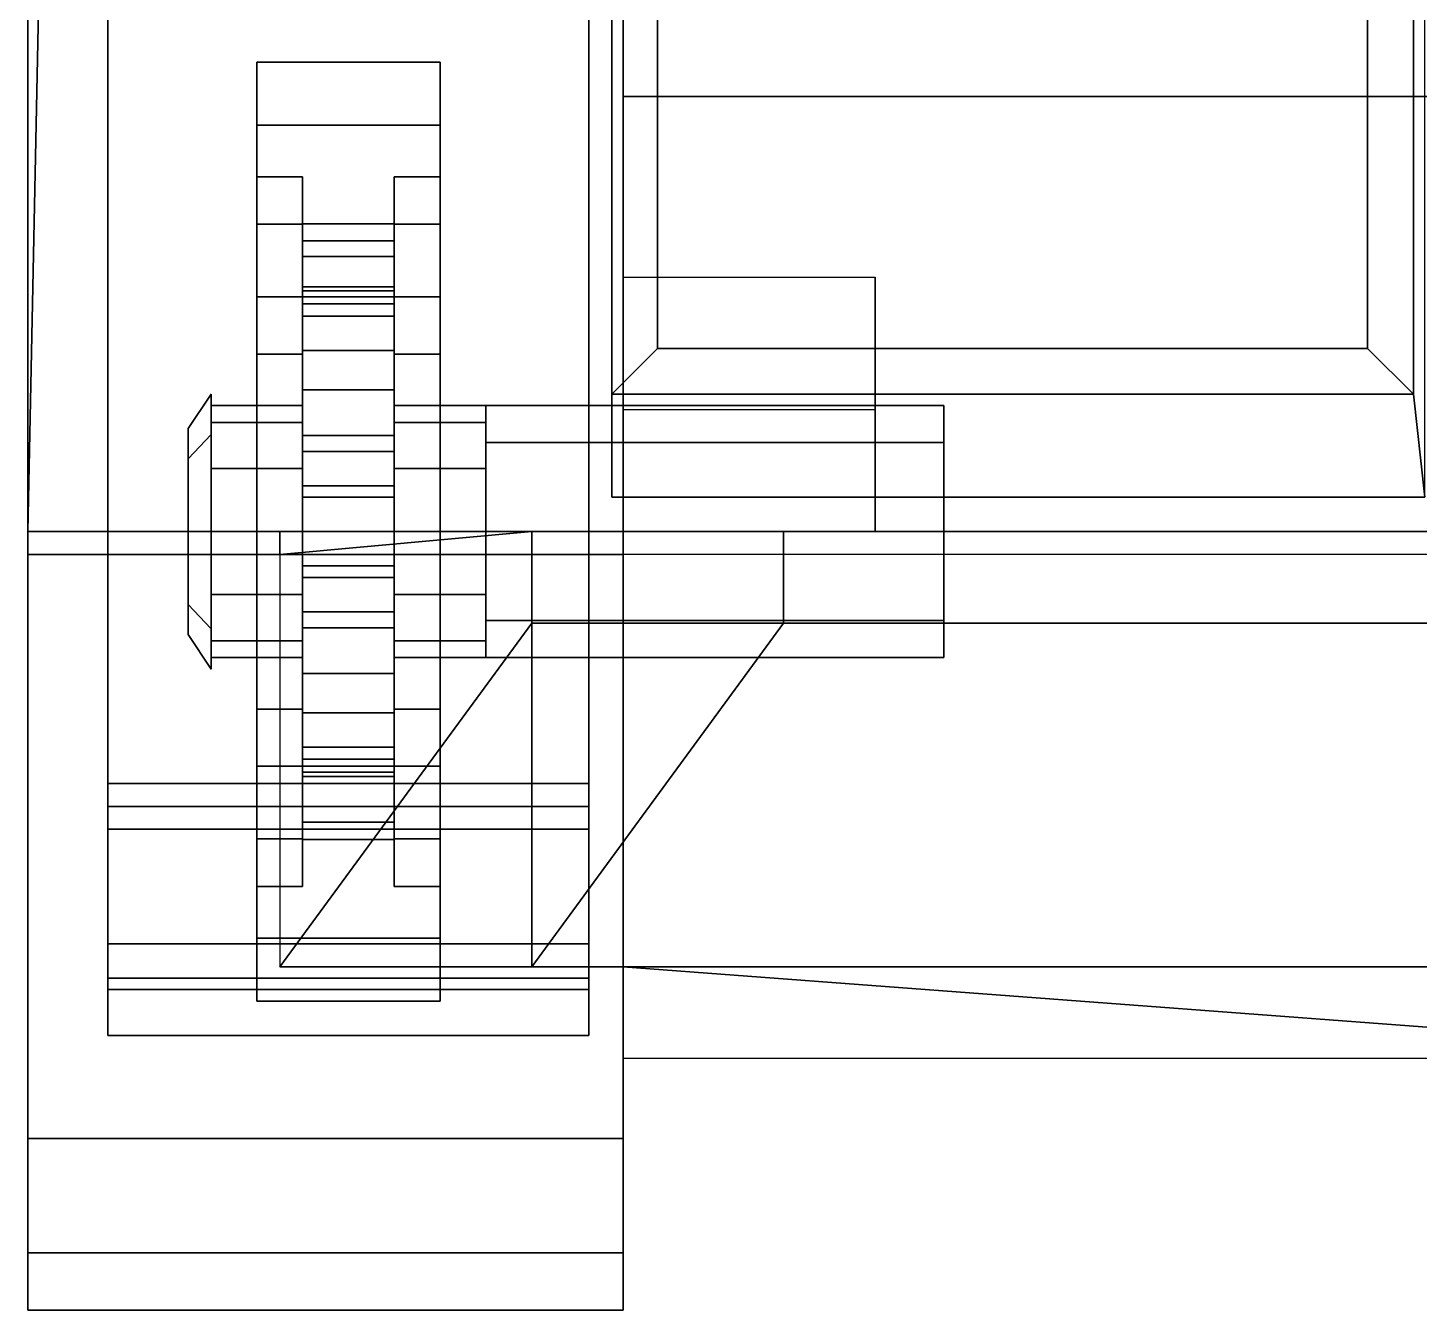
# Model space of a CAD drawing. Header units: millimetres. Extents: x -0.88 to 1, y -1.7 to 8.
# Drawn here: x -0.88 to -0.273, y -1.67 to -1.11 of the extents above; entities that cross this region are included whole.
import ezdxf

# ---------------------------------------------------------------- set-up
doc = ezdxf.new("R2010")
doc.units = ezdxf.units.MM
for name, color, linetype in [('fenders', 6, 'Continuous'), ('seats', 3, 'Continuous'), ('track', 3, 'Continuous'), ('wheels', 2, 'Continuous')]:
    doc.layers.add(name, color=color, linetype=linetype)

msp = doc.modelspace()

# ---------------------------------------------------------------- linework, layer by layer
for points in [[(-0.62, 1.3, 0.28), (-0.62, -1.14, 0.28), (-0.62, -1.34, 0.47), (-0.62, 1.68, 0.64)], [(-0.62, -1.34, 0.47), (-0.62, -1.34, 0.47), (-0.62, 0.25, 0.69), (-0.62, 1.68, 0.64)], [(0.62, 1.3, 0.28), (0.62, -1.14, 0.28), (-0.62, -1.14, 0.28), (-0.62, 1.3, 0.28)], [(-0.88, -1.33, 0.85), (-0.88, 0.25, 0.85), (-0.88, 0.25, 0.69), (-0.88, -1.34, 0.69)], [(-0.62, -1.33, 0.85), (-0.62, 0.25, 0.85), (-0.84769, 0.25, 0.85), (-0.88, -1.33, 0.85)], [(-0.88, -1.33, 0.85), (-0.84769, 0.25, 0.85), (-0.88, 0.25, 0.85), (-0.88, -1.33, 0.85)], [(-0.1, -1.33, 1.31), (-0.1, 0.25, 1.31), (-0.62, 0.25, 0.85), (-0.62, -1.33, 0.85)], [(-0.62, -1.34, 0.47), (-0.62, -1.34, 0.47), (-0.62, -1.34, 0.69), (-0.62, 0.25, 0.69)], [(-0.62, -1.34, 0.47), (-0.62, -1.14, 0.28), (0.62, -1.14, 0.28), (0.62, -1.34, 0.47)], [(-0.51, -1.21895, 0.355), (-0.51, -1.275, 0.355), (-0.62, -1.275, 0.355), (-0.62, -1.21895, 0.355)], [(-0.62, -1.27684, 0.41), (-0.62, -1.21895, 0.355), (-0.62, -1.275, 0.355), (-0.62, -1.29111, 0.39389)], [(-0.51, -1.29111, 0.39389), (-0.51, -1.275, 0.355), (-0.51, -1.21895, 0.355), (-0.51, -1.27684, 0.41)], [(-0.8, -1.28757, 0.39743), (-0.8, -1.27, 0.355), (-0.81, -1.285, 0.355), (-0.81, -1.29818, 0.38682)], [(-0.8, -1.27, 0.355), (-0.8, -1.28757, 0.31257), (-0.81, -1.29818, 0.32318), (-0.81, -1.285, 0.355)], [(-0.62, -1.29111, 0.39389), (-0.62, -1.275, 0.355), (-0.68, -1.275, 0.355), (-0.68, -1.29111, 0.39389)], [(-0.48, -1.275, 0.355), (-0.48, -1.29111, 0.31611), (-0.68, -1.29111, 0.31611), (-0.68, -1.275, 0.355)], [(-0.48, -1.29111, 0.39389), (-0.48, -1.275, 0.355), (-0.51, -1.275, 0.355), (-0.51, -1.29111, 0.39389)], [(-0.48, -1.275, 0.355), (-0.48, -1.36889, 0.31611), (-0.48, -1.33, 0.3), (-0.48, -1.29111, 0.31611)], [(-0.48, -1.29111, 0.39389), (-0.48, -1.385, 0.355), (-0.48, -1.36889, 0.31611), (-0.48, -1.275, 0.355)], [(-0.51, -1.33, 0.41), (-0.51, -1.27684, 0.41), (-0.62, -1.27684, 0.41), (-0.62, -1.33, 0.41)], [(-0.62, -1.27684, 0.41), (-0.62, -1.27684, 0.41), (-0.62, -1.29111, 0.39389), (-0.62, -1.33, 0.41)], [(-0.51, -1.33, 0.41), (-0.51, -1.29111, 0.39389), (-0.51, -1.27684, 0.41)], [(-0.81, -1.33, 0.4), (-0.81, -1.29818, 0.38682), (-0.81, -1.285, 0.355), (-0.81, -1.36182, 0.38682)], [(-0.81, -1.36182, 0.38682), (-0.81, -1.285, 0.355), (-0.81, -1.29818, 0.32318), (-0.81, -1.375, 0.355)], [(-0.8, -1.33, 0.415), (-0.8, -1.28757, 0.39743), (-0.81, -1.29818, 0.38682), (-0.81, -1.33, 0.4)], [(-0.8, -1.28757, 0.31257), (-0.8, -1.33, 0.295), (-0.81, -1.33, 0.31), (-0.81, -1.29818, 0.32318)], [(-0.62, -1.33, 0.41), (-0.62, -1.29111, 0.39389), (-0.68, -1.29111, 0.39389), (-0.68, -1.33, 0.41)], [(-0.48, -1.29111, 0.31611), (-0.48, -1.33, 0.3), (-0.68, -1.33, 0.3), (-0.68, -1.29111, 0.31611)], [(-0.48, -1.33, 0.41), (-0.48, -1.29111, 0.39389), (-0.51, -1.29111, 0.39389), (-0.51, -1.33, 0.41)], [(-0.48, -1.33, 0.41), (-0.48, -1.36889, 0.39389), (-0.48, -1.385, 0.355), (-0.48, -1.29111, 0.39389)], [(-0.81, -1.375, 0.355), (-0.81, -1.29818, 0.32318), (-0.81, -1.33, 0.31), (-0.81, -1.36182, 0.32318)], [(-0.77, -1.34, 1.12), (-0.77, -1.33, 1.12), (-0.88, -1.33, 0.85), (-0.88, -1.34, 0.85)], [(-0.88, -1.34, 0.85), (-0.88, -1.33, 0.85), (-0.88, -1.34, 0.69)], [(-0.77, -1.33, 1.12), (-0.1, -1.33, 1.31), (-0.62, -1.33, 0.85), (-0.88, -1.33, 0.85)], [(-0.8, -1.37243, 0.39743), (-0.8, -1.33, 0.415), (-0.81, -1.33, 0.4), (-0.81, -1.36182, 0.38682)], [(-0.8, -1.33, 0.295), (-0.8, -1.37243, 0.31257), (-0.81, -1.36182, 0.32318), (-0.81, -1.33, 0.31)], [(-0.66, -1.37, 1.4), (-0.66, -1.33, 1.4), (-0.77, -1.34, 1.12), (-0.77, -1.52, 1.12)], [(-0.66, -1.33, 1.4), (-0.66, -1.33, 1.4), (-0.77, -1.33, 1.12), (-0.77, -1.34, 1.12)], [(-0.66, -1.33, 1.4), (-0.66, -1.33, 1.4), (-0.1, -1.33, 1.31), (-0.77, -1.33, 1.12)], [(-0.48, -1.36889, 0.39389), (-0.48, -1.33, 0.41), (-0.68, -1.33, 0.41), (-0.68, -1.36889, 0.39389)], [(-0.48, -1.33, 0.3), (-0.48, -1.36889, 0.31611), (-0.68, -1.36889, 0.31611), (-0.68, -1.33, 0.3)], [(-0.55, -1.37, 1.42), (-0.55, -1.33, 1.42), (-0.66, -1.33, 1.4), (-0.66, -1.37, 1.4)], [(0.55, -1.33, 1.42), (0.66, -1.33, 1.4), (-0.66, -1.33, 1.4), (-0.55, -1.33, 1.42)], [(0.66, -1.33, 1.4), (0.1, -1.33, 1.31), (-0.1, -1.33, 1.31), (-0.66, -1.33, 1.4)], [(0.55, -1.37, 1.42), (0.55, -1.33, 1.42), (-0.55, -1.33, 1.42), (-0.55, -1.37, 1.42)], [(-0.62, -1.34, 0.74), (-0.62, -1.34, 1.12), (-0.88, -1.34, 0.85), (-0.88, -1.34, 0.74)], [(-0.62, -1.34, 1.12), (-0.77, -1.34, 1.12), (-0.77, -1.34, 1.12), (-0.88, -1.34, 0.85)], [(-0.62, -1.56, 0.47), (-0.62, -1.52, 1.12), (-0.62, -1.34, 1.12), (-0.62, -1.34, 0.47)], [(-0.8, -1.39, 0.355), (-0.8, -1.37243, 0.39743), (-0.81, -1.36182, 0.38682), (-0.81, -1.375, 0.355)], [(-0.8, -1.37243, 0.31257), (-0.8, -1.39, 0.355), (-0.81, -1.375, 0.355), (-0.81, -1.36182, 0.32318)], [(-0.66, -1.52, 1.4), (-0.66, -1.37, 1.4), (-0.77, -1.52, 1.12), (-0.66, -1.52, 1.4)], [(-0.48, -1.385, 0.355), (-0.48, -1.36889, 0.39389), (-0.68, -1.36889, 0.39389), (-0.68, -1.385, 0.355)], [(-0.48, -1.36889, 0.31611), (-0.48, -1.385, 0.355), (-0.68, -1.385, 0.355), (-0.68, -1.36889, 0.31611)], [(0.66, -1.52, 1.4), (0.55, -1.37, 1.42), (-0.55, -1.37, 1.42), (-0.66, -1.52, 1.4)], [(-0.66, -1.52, 1.4), (-0.55, -1.37, 1.42), (-0.66, -1.37, 1.4), (-0.66, -1.52, 1.4)], [(0.77, -1.52, 1.12), (0.66, -1.52, 1.4), (-0.66, -1.52, 1.4), (-0.77, -1.52, 1.12)], [(0.24, -1.54862, 0.655), (0.62, -1.52, 1.12), (-0.62, -1.52, 1.12), (-0.24, -1.54862, 0.655)], [(-0.24, -1.56, 0.47), (-0.24, -1.54862, 0.655), (-0.62, -1.52, 1.12), (-0.62, -1.56, 0.47)]]:
    msp.add_3dface(points)
at = {"layer": 'fenders'}
for points in [[(-0.62, -1.595, 0.595), (-0.62, -1.34, 0.74), (-0.88, -1.34, 0.74), (-0.88, -1.595, 0.595)], [(-0.88, -1.595, 0.595), (-0.88, -1.34, 0.74), (-0.88, -1.34, 0.69), (-0.88, -1.565, 0.55)], [(-0.62, -1.56, 0.47), (-0.62, -1.55076, 0.62016), (-0.62, -1.595, 0.595), (-0.62, -1.645, 0.495)], [(-0.88, -1.645, 0.495), (-0.88, -1.595, 0.595), (-0.88, -1.565, 0.55), (-0.88, -1.61, 0.48)], [(-0.62, -1.645, 0.495), (-0.62, -1.595, 0.595), (-0.88, -1.595, 0.595), (-0.88, -1.645, 0.495)], [(-0.62, -1.625, 0.405), (-0.62, -1.60911, 0.48444), (-0.62, -1.645, 0.495), (-0.62, -1.67, 0.405)], [(-0.88, -1.67, 0.405), (-0.88, -1.645, 0.495), (-0.88, -1.61, 0.48), (-0.88, -1.625, 0.405)], [(-0.88, -1.67, 0.365), (-0.88, -1.67, 0.405), (-0.88, -1.625, 0.405), (-0.88, -1.625, 0.365)], [(-0.62, -1.625, 0.365), (-0.62, -1.625, 0.405), (-0.62, -1.67, 0.405), (-0.62, -1.67, 0.365)], [(-0.62, -1.67, 0.405), (-0.62, -1.645, 0.495), (-0.88, -1.645, 0.495), (-0.88, -1.67, 0.405)], [(-0.62, -1.67, 0.365), (-0.62, -1.67, 0.405), (-0.88, -1.67, 0.405), (-0.88, -1.67, 0.365)]]:
    msp.add_3dface(points, dxfattribs=at)
at = {"layer": 'seats'}
for points in [[(-0.625, 0.235, 1.205), (-0.625, 0.235, 1.16), (-0.625, -1.315, 1.16), (-0.625, -1.315, 1.205)], [(-0.27, -1.315, 1.205), (-0.27, 0.235, 1.205), (-0.275, 0.2, 1.205), (-0.275, -1.27, 1.205)], [(-0.605, -1.25, 1.22), (-0.605, 0.18, 1.22), (-0.625, 0.2, 1.205), (-0.625, -1.27, 1.205)], [(-0.275, -1.27, 1.205), (-0.275, 0.2, 1.205), (-0.295, 0.18, 1.22), (-0.295, -1.25, 1.22)], [(-0.295, -1.25, 1.22), (-0.295, 0.18, 1.22), (-0.605, 0.18, 1.22), (-0.605, -1.25, 1.22)], [(-0.605, -1.25, 1.22), (-0.625, -1.27, 1.205), (-0.275, -1.27, 1.205), (-0.295, -1.25, 1.22)], [(-0.625, -1.27, 1.205), (-0.625, -1.315, 1.205), (-0.27, -1.315, 1.205), (-0.275, -1.27, 1.205)], [(-0.625, -1.315, 1.205), (-0.625, -1.315, 1.16), (-0.27, -1.315, 1.16), (-0.27, -1.315, 1.205)]]:
    msp.add_3dface(points, dxfattribs=at)
at = {"layer": 'track'}
for points in [[(-0.845, -0.89), (-0.845, -1.45, 0.165), (-0.845, -1.45, 0.19), (-0.845, -0.89, 0.025)], [(-0.845, -0.89, 0.025), (-0.845, -1.45, 0.19), (-0.635, -1.45, 0.19), (-0.635, -0.89, 0.025)], [(-0.635, -0.89), (-0.635, -1.45, 0.165), (-0.845, -1.45, 0.165), (-0.845, -0.89)], [(-0.635, -1.45, 0.19), (-0.635, -1.45, 0.165), (-0.635, -0.89), (-0.635, -0.89, 0.025)], [(-0.845, -1.34, 0.56), (-0.845, -0.96, 0.56), (-0.635, -0.96, 0.56), (-0.635, -1.34, 0.56)], [(-0.845, -1.34, 0.585), (-0.845, -0.975, 0.585), (-0.845, -0.96, 0.56), (-0.845, -1.34, 0.56)], [(-0.635, -0.96, 0.56), (-0.635, -0.975, 0.585), (-0.635, -1.34, 0.585), (-0.635, -1.34, 0.56)], [(-0.635, -1.34, 0.585), (-0.635, -0.975, 0.585), (-0.845, -0.975, 0.585), (-0.845, -1.34, 0.585)], [(-0.845, -1.44, 0.525), (-0.845, -1.34, 0.56), (-0.635, -1.34, 0.56), (-0.635, -1.44, 0.525)], [(-0.845, -1.46, 0.54), (-0.845, -1.34, 0.585), (-0.845, -1.34, 0.56), (-0.845, -1.44, 0.525)], [(-0.635, -1.46, 0.54), (-0.635, -1.34, 0.585), (-0.845, -1.34, 0.585), (-0.845, -1.46, 0.54)], [(-0.635, -1.34, 0.56), (-0.635, -1.34, 0.585), (-0.635, -1.46, 0.54), (-0.635, -1.44, 0.525)], [(-0.845, -1.53, 0.415), (-0.845, -1.44, 0.525), (-0.635, -1.44, 0.525), (-0.635, -1.53, 0.415)], [(-0.845, -1.55, 0.43), (-0.845, -1.46, 0.54), (-0.845, -1.44, 0.525), (-0.845, -1.53, 0.415)], [(-0.635, -1.44, 0.525), (-0.635, -1.46, 0.54), (-0.635, -1.55, 0.43), (-0.635, -1.53, 0.415)], [(-0.845, -1.45, 0.165), (-0.845, -1.525, 0.245), (-0.845, -1.51, 0.265), (-0.845, -1.45, 0.19)], [(-0.635, -1.45, 0.165), (-0.635, -1.525, 0.245), (-0.845, -1.525, 0.245), (-0.845, -1.45, 0.165)], [(-0.845, -1.45, 0.19), (-0.845, -1.51, 0.265), (-0.635, -1.51, 0.265), (-0.635, -1.45, 0.19)], [(-0.635, -1.51, 0.265), (-0.635, -1.525, 0.245), (-0.635, -1.45, 0.165), (-0.635, -1.45, 0.19)], [(-0.635, -1.55, 0.43), (-0.635, -1.46, 0.54), (-0.845, -1.46, 0.54), (-0.845, -1.55, 0.43)], [(-0.845, -1.51, 0.265), (-0.845, -1.53, 0.325), (-0.635, -1.53, 0.325), (-0.635, -1.51, 0.265)], [(-0.845, -1.525, 0.245), (-0.845, -1.55, 0.32), (-0.845, -1.53, 0.325), (-0.845, -1.51, 0.265)], [(-0.635, -1.53, 0.325), (-0.635, -1.55, 0.32), (-0.635, -1.525, 0.245), (-0.635, -1.51, 0.265)], [(-0.635, -1.525, 0.245), (-0.635, -1.55, 0.32), (-0.845, -1.55, 0.32), (-0.845, -1.525, 0.245)], [(-0.845, -1.55, 0.32), (-0.845, -1.55, 0.43), (-0.845, -1.53, 0.415), (-0.845, -1.53, 0.325)], [(-0.845, -1.53, 0.325), (-0.845, -1.53, 0.415), (-0.635, -1.53, 0.415), (-0.635, -1.53, 0.325)], [(-0.635, -1.53, 0.415), (-0.635, -1.55, 0.43), (-0.635, -1.55, 0.32), (-0.635, -1.53, 0.325)], [(-0.635, -1.55, 0.32), (-0.635, -1.55, 0.43), (-0.845, -1.55, 0.43), (-0.845, -1.55, 0.32)]]:
    msp.add_3dface(points, dxfattribs=at)
at = {"layer": 'wheels'}
for points in [[(-0.7, -1.125, 0.355), (-0.7, -1.15246, 0.2525), (-0.78, -1.15246, 0.2525), (-0.78, -1.125, 0.355)], [(-0.78, -1.19577, 0.2775), (-0.78, -1.175, 0.355), (-0.78, -1.125, 0.355), (-0.78, -1.15246, 0.2525)], [(-0.7, -1.15246, 0.4575), (-0.7, -1.125, 0.355), (-0.78, -1.125, 0.355), (-0.78, -1.15246, 0.4575)], [(-0.78, -1.175, 0.355), (-0.78, -1.19577, 0.4325), (-0.78, -1.15246, 0.4575), (-0.78, -1.125, 0.355)], [(-0.7, -1.175, 0.355), (-0.7, -1.19577, 0.2775), (-0.7, -1.15246, 0.2525), (-0.7, -1.125, 0.355)], [(-0.7, -1.19577, 0.4325), (-0.7, -1.175, 0.355), (-0.7, -1.125, 0.355), (-0.7, -1.15246, 0.4575)], [(-0.78, -1.2525, 0.22077), (-0.78, -1.19577, 0.2775), (-0.78, -1.15246, 0.2525), (-0.78, -1.2275, 0.17746)], [(-0.7, -1.15246, 0.2525), (-0.7, -1.2275, 0.17746), (-0.78, -1.2275, 0.17746), (-0.78, -1.15246, 0.2525)], [(-0.78, -1.19577, 0.4325), (-0.78, -1.2525, 0.48923), (-0.78, -1.2275, 0.53254), (-0.78, -1.15246, 0.4575)], [(-0.7, -1.2275, 0.53254), (-0.7, -1.15246, 0.4575), (-0.78, -1.15246, 0.4575), (-0.78, -1.2275, 0.53254)], [(-0.7, -1.19577, 0.2775), (-0.7, -1.2525, 0.22077), (-0.7, -1.2275, 0.17746), (-0.7, -1.15246, 0.2525)], [(-0.7, -1.2525, 0.48923), (-0.7, -1.19577, 0.4325), (-0.7, -1.15246, 0.4575), (-0.7, -1.2275, 0.53254)], [(-0.78, -1.175, 0.355), (-0.78, -1.19577, 0.2775), (-0.76, -1.19577, 0.2775), (-0.76, -1.175, 0.355)], [(-0.78, -1.19577, 0.4325), (-0.78, -1.175, 0.355), (-0.76, -1.175, 0.355), (-0.76, -1.19577, 0.4325)], [(-0.76, -1.19559, 0.31781), (-0.76, -1.19559, 0.31781), (-0.76, -1.175, 0.355), (-0.76, -1.19577, 0.2775)], [(-0.76, -1.175, 0.355), (-0.76, -1.175, 0.355), (-0.76, -1.19559, 0.39219), (-0.76, -1.19577, 0.4325)], [(-0.76, -1.19559, 0.39219), (-0.76, -1.19559, 0.39219), (-0.76, -1.175, 0.355), (-0.76, -1.19559, 0.31781)], [(-0.7, -1.19577, 0.2775), (-0.7, -1.175, 0.355), (-0.72, -1.175, 0.355), (-0.72, -1.19577, 0.2775)], [(-0.72, -1.175, 0.355), (-0.72, -1.175, 0.355), (-0.72, -1.19559, 0.31781), (-0.72, -1.19577, 0.2775)], [(-0.7, -1.175, 0.355), (-0.7, -1.19577, 0.4325), (-0.72, -1.19577, 0.4325), (-0.72, -1.175, 0.355)], [(-0.72, -1.19559, 0.39219), (-0.72, -1.19559, 0.39219), (-0.72, -1.175, 0.355), (-0.72, -1.19577, 0.4325)], [(-0.72, -1.19559, 0.31781), (-0.72, -1.19559, 0.31781), (-0.72, -1.175, 0.355), (-0.72, -1.19559, 0.39219)], [(-0.78, -1.19577, 0.2775), (-0.78, -1.2525, 0.22077), (-0.76, -1.2525, 0.22077), (-0.76, -1.19577, 0.2775)], [(-0.78, -1.2525, 0.48923), (-0.78, -1.19577, 0.4325), (-0.76, -1.19577, 0.4325), (-0.76, -1.2525, 0.48923)], [(-0.76, -1.20309, 0.30482), (-0.76, -1.20309, 0.30482), (-0.76, -1.19559, 0.31781), (-0.76, -1.19577, 0.2775)], [(-0.76, -1.19559, 0.39219), (-0.76, -1.19559, 0.39219), (-0.76, -1.20309, 0.40518), (-0.76, -1.19577, 0.4325)], [(-0.76, -1.19559, 0.39219), (-0.72, -1.19559, 0.39219), (-0.72, -1.20309, 0.40518), (-0.76, -1.20309, 0.40518)], [(-0.76, -1.19559, 0.31781), (-0.72, -1.19559, 0.31781), (-0.72, -1.19559, 0.39219), (-0.76, -1.19559, 0.39219)], [(-0.76, -1.20309, 0.30482), (-0.72, -1.20309, 0.30482), (-0.72, -1.19559, 0.31781), (-0.76, -1.19559, 0.31781)], [(-0.76, -1.20992, 0.30299), (-0.76, -1.20992, 0.30299), (-0.76, -1.20309, 0.30482), (-0.76, -1.19577, 0.2775)], [(-0.76, -1.22492, 0.27701), (-0.76, -1.22492, 0.27701), (-0.76, -1.20992, 0.30299), (-0.76, -1.19577, 0.2775)], [(-0.76, -1.2525, 0.22077), (-0.76, -1.2525, 0.22077), (-0.76, -1.23059, 0.25719), (-0.76, -1.19577, 0.2775)], [(-0.76, -1.22309, 0.27018), (-0.76, -1.22309, 0.27018), (-0.76, -1.22492, 0.27701), (-0.76, -1.19577, 0.2775)], [(-0.76, -1.23059, 0.25719), (-0.76, -1.23059, 0.25719), (-0.76, -1.22309, 0.27018), (-0.76, -1.19577, 0.2775)], [(-0.76, -1.23059, 0.45281), (-0.76, -1.23059, 0.45281), (-0.76, -1.2525, 0.48923), (-0.76, -1.19577, 0.4325)], [(-0.76, -1.20992, 0.40701), (-0.76, -1.20992, 0.40701), (-0.76, -1.22492, 0.43299), (-0.76, -1.19577, 0.4325)], [(-0.76, -1.20309, 0.40518), (-0.76, -1.20309, 0.40518), (-0.76, -1.20992, 0.40701), (-0.76, -1.19577, 0.4325)], [(-0.76, -1.22309, 0.43982), (-0.76, -1.22309, 0.43982), (-0.76, -1.23059, 0.45281), (-0.76, -1.19577, 0.4325)], [(-0.76, -1.22492, 0.43299), (-0.76, -1.22492, 0.43299), (-0.76, -1.22309, 0.43982), (-0.76, -1.19577, 0.4325)], [(-0.72, -1.19559, 0.31781), (-0.72, -1.19559, 0.31781), (-0.72, -1.20309, 0.30482), (-0.72, -1.19577, 0.2775)], [(-0.72, -1.20309, 0.40518), (-0.72, -1.20309, 0.40518), (-0.72, -1.19559, 0.39219), (-0.72, -1.19577, 0.4325)], [(-0.72, -1.20309, 0.30482), (-0.72, -1.20309, 0.30482), (-0.72, -1.20992, 0.30299), (-0.72, -1.19577, 0.2775)], [(-0.72, -1.20992, 0.30299), (-0.72, -1.20992, 0.30299), (-0.72, -1.22492, 0.27701), (-0.72, -1.19577, 0.2775)], [(-0.7, -1.2525, 0.22077), (-0.7, -1.19577, 0.2775), (-0.72, -1.19577, 0.2775), (-0.72, -1.2525, 0.22077)], [(-0.72, -1.23059, 0.25719), (-0.72, -1.23059, 0.25719), (-0.72, -1.2525, 0.22077), (-0.72, -1.19577, 0.2775)], [(-0.72, -1.22492, 0.27701), (-0.72, -1.22492, 0.27701), (-0.72, -1.22309, 0.27018), (-0.72, -1.19577, 0.2775)], [(-0.72, -1.22309, 0.27018), (-0.72, -1.22309, 0.27018), (-0.72, -1.23059, 0.25719), (-0.72, -1.19577, 0.2775)], [(-0.7, -1.19577, 0.4325), (-0.7, -1.2525, 0.48923), (-0.72, -1.2525, 0.48923), (-0.72, -1.19577, 0.4325)], [(-0.72, -1.2525, 0.48923), (-0.72, -1.2525, 0.48923), (-0.72, -1.23059, 0.45281), (-0.72, -1.19577, 0.4325)], [(-0.72, -1.22492, 0.43299), (-0.72, -1.22492, 0.43299), (-0.72, -1.20992, 0.40701), (-0.72, -1.19577, 0.4325)], [(-0.72, -1.20992, 0.40701), (-0.72, -1.20992, 0.40701), (-0.72, -1.20309, 0.40518), (-0.72, -1.19577, 0.4325)], [(-0.72, -1.23059, 0.45281), (-0.72, -1.23059, 0.45281), (-0.72, -1.22309, 0.43982), (-0.72, -1.19577, 0.4325)], [(-0.72, -1.22309, 0.43982), (-0.72, -1.22309, 0.43982), (-0.72, -1.22492, 0.43299), (-0.72, -1.19577, 0.4325)], [(-0.72, -1.20992, 0.40701), (-0.76, -1.20992, 0.40701), (-0.76, -1.20309, 0.40518), (-0.72, -1.20309, 0.40518)], [(-0.76, -1.20992, 0.30299), (-0.72, -1.20992, 0.30299), (-0.72, -1.20309, 0.30482), (-0.76, -1.20309, 0.30482)], [(-0.76, -1.2509, 0.29201), (-0.76, -1.2359, 0.31799), (-0.76, -1.20992, 0.30299), (-0.76, -1.22492, 0.27701)], [(-0.76, -1.2359, 0.39201), (-0.76, -1.2509, 0.41799), (-0.76, -1.22492, 0.43299), (-0.76, -1.20992, 0.40701)], [(-0.72, -1.2359, 0.39201), (-0.76, -1.2359, 0.39201), (-0.76, -1.20992, 0.40701), (-0.72, -1.20992, 0.40701)], [(-0.76, -1.2359, 0.31799), (-0.72, -1.2359, 0.31799), (-0.72, -1.20992, 0.30299), (-0.76, -1.20992, 0.30299)], [(-0.72, -1.2359, 0.31799), (-0.72, -1.2509, 0.29201), (-0.72, -1.22492, 0.27701), (-0.72, -1.20992, 0.30299)], [(-0.72, -1.2509, 0.41799), (-0.72, -1.2359, 0.39201), (-0.72, -1.20992, 0.40701), (-0.72, -1.22492, 0.43299)], [(-0.72, -1.22492, 0.27701), (-0.76, -1.22492, 0.27701), (-0.76, -1.22309, 0.27018), (-0.72, -1.22309, 0.27018)], [(-0.76, -1.23059, 0.25719), (-0.72, -1.23059, 0.25719), (-0.72, -1.22309, 0.27018), (-0.76, -1.22309, 0.27018)], [(-0.76, -1.22492, 0.43299), (-0.72, -1.22492, 0.43299), (-0.72, -1.22309, 0.43982), (-0.76, -1.22309, 0.43982)], [(-0.76, -1.22309, 0.43982), (-0.72, -1.22309, 0.43982), (-0.72, -1.23059, 0.45281), (-0.76, -1.23059, 0.45281)], [(-0.72, -1.2509, 0.29201), (-0.76, -1.2509, 0.29201), (-0.76, -1.22492, 0.27701), (-0.72, -1.22492, 0.27701)], [(-0.76, -1.2509, 0.41799), (-0.72, -1.2509, 0.41799), (-0.72, -1.22492, 0.43299), (-0.76, -1.22492, 0.43299)], [(-0.78, -1.33, 0.2), (-0.78, -1.2525, 0.22077), (-0.78, -1.2275, 0.17746), (-0.78, -1.33, 0.15)], [(-0.7, -1.2275, 0.17746), (-0.7, -1.33, 0.15), (-0.78, -1.33, 0.15), (-0.78, -1.2275, 0.17746)], [(-0.78, -1.2525, 0.48923), (-0.78, -1.33, 0.51), (-0.78, -1.33, 0.56), (-0.78, -1.2275, 0.53254)], [(-0.7, -1.33, 0.56), (-0.7, -1.2275, 0.53254), (-0.78, -1.2275, 0.53254), (-0.78, -1.33, 0.56)], [(-0.76, -1.23059, 0.25719), (-0.76, -1.23059, 0.25719), (-0.76, -1.2525, 0.22077), (-0.76, -1.295, 0.22)], [(-0.76, -1.295, 0.22), (-0.72, -1.295, 0.22), (-0.72, -1.23059, 0.25719), (-0.76, -1.23059, 0.25719)], [(-0.76, -1.295, 0.49), (-0.76, -1.295, 0.49), (-0.76, -1.2525, 0.48923), (-0.76, -1.23059, 0.45281)], [(-0.76, -1.23059, 0.45281), (-0.72, -1.23059, 0.45281), (-0.72, -1.295, 0.49), (-0.76, -1.295, 0.49)], [(-0.72, -1.295, 0.22), (-0.72, -1.295, 0.22), (-0.72, -1.2525, 0.22077), (-0.72, -1.23059, 0.25719)], [(-0.72, -1.23059, 0.45281), (-0.72, -1.23059, 0.45281), (-0.72, -1.2525, 0.48923), (-0.72, -1.295, 0.49)], [(-0.7, -1.2525, 0.22077), (-0.7, -1.33, 0.2), (-0.7, -1.33, 0.15), (-0.7, -1.2275, 0.17746)], [(-0.7, -1.33, 0.51), (-0.7, -1.2525, 0.48923), (-0.7, -1.2275, 0.53254), (-0.7, -1.33, 0.56)], [(-0.76, -1.28804, 0.30768), (-0.76, -1.26804, 0.34232), (-0.76, -1.2359, 0.31799), (-0.76, -1.2509, 0.29201)], [(-0.76, -1.26804, 0.36768), (-0.76, -1.28804, 0.40232), (-0.76, -1.2509, 0.41799), (-0.76, -1.2359, 0.39201)], [(-0.72, -1.26804, 0.36768), (-0.76, -1.26804, 0.36768), (-0.76, -1.2359, 0.39201), (-0.72, -1.2359, 0.39201)], [(-0.76, -1.26804, 0.34232), (-0.72, -1.26804, 0.34232), (-0.72, -1.2359, 0.31799), (-0.76, -1.2359, 0.31799)], [(-0.72, -1.26804, 0.34232), (-0.72, -1.28804, 0.30768), (-0.72, -1.2509, 0.29201), (-0.72, -1.2359, 0.31799)], [(-0.72, -1.28804, 0.40232), (-0.72, -1.26804, 0.36768), (-0.72, -1.2359, 0.39201), (-0.72, -1.2509, 0.41799)], [(-0.72, -1.28804, 0.30768), (-0.76, -1.28804, 0.30768), (-0.76, -1.2509, 0.29201), (-0.72, -1.2509, 0.29201)], [(-0.76, -1.28804, 0.40232), (-0.72, -1.28804, 0.40232), (-0.72, -1.2509, 0.41799), (-0.76, -1.2509, 0.41799)], [(-0.78, -1.2525, 0.22077), (-0.78, -1.33, 0.2), (-0.76, -1.33, 0.2), (-0.76, -1.2525, 0.22077)], [(-0.78, -1.33, 0.51), (-0.78, -1.2525, 0.48923), (-0.76, -1.2525, 0.48923), (-0.76, -1.33, 0.51)], [(-0.76, -1.295, 0.22), (-0.76, -1.295, 0.22), (-0.76, -1.2525, 0.22077), (-0.76, -1.33, 0.2)], [(-0.76, -1.2525, 0.48923), (-0.76, -1.2525, 0.48923), (-0.76, -1.295, 0.49), (-0.76, -1.33, 0.51)], [(-0.7, -1.33, 0.2), (-0.7, -1.2525, 0.22077), (-0.72, -1.2525, 0.22077), (-0.72, -1.33, 0.2)], [(-0.72, -1.2525, 0.22077), (-0.72, -1.2525, 0.22077), (-0.72, -1.295, 0.22), (-0.72, -1.33, 0.2)], [(-0.7, -1.2525, 0.48923), (-0.7, -1.33, 0.51), (-0.72, -1.33, 0.51), (-0.72, -1.2525, 0.48923)], [(-0.72, -1.295, 0.49), (-0.72, -1.295, 0.49), (-0.72, -1.2525, 0.48923), (-0.72, -1.33, 0.51)], [(-0.76, -1.28237, 0.3825), (-0.76, -1.28237, 0.3825), (-0.76, -1.28804, 0.40232), (-0.76, -1.26804, 0.36768)], [(-0.76, -1.28237, 0.3275), (-0.76, -1.28237, 0.3275), (-0.76, -1.26804, 0.34232), (-0.76, -1.28804, 0.30768)], [(-0.76, -1.26804, 0.36768), (-0.76, -1.26804, 0.36768), (-0.76, -1.275, 0.355), (-0.76, -1.28237, 0.3825)], [(-0.76, -1.275, 0.355), (-0.76, -1.275, 0.355), (-0.76, -1.26804, 0.34232), (-0.76, -1.28237, 0.3275)], [(-0.76, -1.26804, 0.36768), (-0.76, -1.26804, 0.36768), (-0.76, -1.26804, 0.34232), (-0.76, -1.275, 0.355)], [(-0.76, -1.26804, 0.36768), (-0.72, -1.26804, 0.36768), (-0.72, -1.26804, 0.34232), (-0.76, -1.26804, 0.34232)], [(-0.72, -1.26804, 0.34232), (-0.72, -1.26804, 0.34232), (-0.72, -1.26804, 0.36768), (-0.72, -1.275, 0.355)], [(-0.72, -1.275, 0.355), (-0.72, -1.275, 0.355), (-0.72, -1.26804, 0.36768), (-0.72, -1.28237, 0.3825)], [(-0.72, -1.26804, 0.34232), (-0.72, -1.26804, 0.34232), (-0.72, -1.275, 0.355), (-0.72, -1.28237, 0.3275)], [(-0.72, -1.28237, 0.3825), (-0.72, -1.28237, 0.3825), (-0.72, -1.26804, 0.36768), (-0.72, -1.28804, 0.40232)], [(-0.72, -1.28237, 0.3275), (-0.72, -1.28237, 0.3275), (-0.72, -1.28804, 0.30768), (-0.72, -1.26804, 0.34232)], [(-0.8, -1.28237, 0.3275), (-0.8, -1.275, 0.355), (-0.76, -1.275, 0.355), (-0.76, -1.28237, 0.3275)], [(-0.8, -1.275, 0.355), (-0.8, -1.28237, 0.3825), (-0.76, -1.28237, 0.3825), (-0.76, -1.275, 0.355)], [(-0.68, -1.28237, 0.3825), (-0.68, -1.275, 0.355), (-0.72, -1.275, 0.355), (-0.72, -1.28237, 0.3825)], [(-0.68, -1.275, 0.355), (-0.68, -1.28237, 0.3275), (-0.72, -1.28237, 0.3275), (-0.72, -1.275, 0.355)], [(-0.8, -1.3025, 0.30737), (-0.8, -1.28237, 0.3275), (-0.76, -1.28237, 0.3275), (-0.76, -1.3025, 0.30737)], [(-0.8, -1.28237, 0.3825), (-0.8, -1.3025, 0.40263), (-0.76, -1.3025, 0.40263), (-0.76, -1.28237, 0.3825)], [(-0.76, -1.3025, 0.40263), (-0.76, -1.3025, 0.40263), (-0.76, -1.28804, 0.40232), (-0.76, -1.28237, 0.3825)], [(-0.76, -1.28804, 0.30768), (-0.76, -1.28804, 0.30768), (-0.76, -1.3025, 0.30737), (-0.76, -1.28237, 0.3275)], [(-0.72, -1.28804, 0.40232), (-0.72, -1.28804, 0.40232), (-0.72, -1.3025, 0.40263), (-0.72, -1.28237, 0.3825)], [(-0.72, -1.3025, 0.30737), (-0.72, -1.3025, 0.30737), (-0.72, -1.28804, 0.30768), (-0.72, -1.28237, 0.3275)], [(-0.68, -1.3025, 0.40263), (-0.68, -1.28237, 0.3825), (-0.72, -1.28237, 0.3825), (-0.72, -1.3025, 0.40263)], [(-0.68, -1.28237, 0.3275), (-0.68, -1.3025, 0.30737), (-0.72, -1.3025, 0.30737), (-0.72, -1.28237, 0.3275)], [(-0.76, -1.28804, 0.30768), (-0.76, -1.28804, 0.30768), (-0.76, -1.31, 0.295), (-0.76, -1.3025, 0.30737)], [(-0.76, -1.28804, 0.30768), (-0.72, -1.28804, 0.30768), (-0.72, -1.31, 0.295), (-0.76, -1.31, 0.295)], [(-0.76, -1.31, 0.415), (-0.76, -1.31, 0.415), (-0.76, -1.28804, 0.40232), (-0.76, -1.3025, 0.40263)], [(-0.76, -1.31, 0.415), (-0.72, -1.31, 0.415), (-0.72, -1.28804, 0.40232), (-0.76, -1.28804, 0.40232)], [(-0.72, -1.31, 0.295), (-0.72, -1.31, 0.295), (-0.72, -1.28804, 0.30768), (-0.72, -1.3025, 0.30737)], [(-0.72, -1.28804, 0.40232), (-0.72, -1.28804, 0.40232), (-0.72, -1.31, 0.415), (-0.72, -1.3025, 0.40263)], [(-0.76, -1.31, 0.22), (-0.76, -1.31, 0.22), (-0.76, -1.295, 0.22), (-0.76, -1.33, 0.2)], [(-0.76, -1.31, 0.22), (-0.72, -1.31, 0.22), (-0.72, -1.295, 0.22), (-0.76, -1.295, 0.22)], [(-0.76, -1.295, 0.49), (-0.76, -1.295, 0.49), (-0.76, -1.31, 0.49), (-0.76, -1.33, 0.51)], [(-0.76, -1.295, 0.49), (-0.72, -1.295, 0.49), (-0.72, -1.31, 0.49), (-0.76, -1.31, 0.49)], [(-0.72, -1.295, 0.22), (-0.72, -1.295, 0.22), (-0.72, -1.31, 0.22), (-0.72, -1.33, 0.2)], [(-0.72, -1.31, 0.49), (-0.72, -1.31, 0.49), (-0.72, -1.295, 0.49), (-0.72, -1.33, 0.51)], [(-0.8, -1.33, 0.3), (-0.8, -1.3025, 0.30737), (-0.76, -1.3025, 0.30737), (-0.76, -1.33, 0.3)], [(-0.8, -1.3025, 0.40263), (-0.8, -1.33, 0.41), (-0.76, -1.33, 0.41), (-0.76, -1.3025, 0.40263)], [(-0.76, -1.3025, 0.30737), (-0.76, -1.3025, 0.30737), (-0.76, -1.31, 0.295), (-0.76, -1.33, 0.3)], [(-0.76, -1.31, 0.415), (-0.76, -1.31, 0.415), (-0.76, -1.3025, 0.40263), (-0.76, -1.33, 0.41)], [(-0.72, -1.31, 0.295), (-0.72, -1.31, 0.295), (-0.72, -1.3025, 0.30737), (-0.72, -1.33, 0.3)], [(-0.68, -1.3025, 0.30737), (-0.68, -1.33, 0.3), (-0.72, -1.33, 0.3), (-0.72, -1.3025, 0.30737)], [(-0.72, -1.3025, 0.40263), (-0.72, -1.3025, 0.40263), (-0.72, -1.31, 0.415), (-0.72, -1.33, 0.41)], [(-0.68, -1.33, 0.41), (-0.68, -1.3025, 0.40263), (-0.72, -1.3025, 0.40263), (-0.72, -1.33, 0.41)], [(-0.76, -1.35, 0.295), (-0.76, -1.31, 0.295), (-0.76, -1.315, 0.255), (-0.76, -1.345, 0.255)], [(-0.76, -1.31, 0.295), (-0.72, -1.31, 0.295), (-0.72, -1.315, 0.255), (-0.76, -1.315, 0.255)], [(-0.76, -1.315, 0.225), (-0.76, -1.315, 0.225), (-0.76, -1.31, 0.22), (-0.76, -1.33, 0.2)], [(-0.76, -1.315, 0.225), (-0.72, -1.315, 0.225), (-0.72, -1.31, 0.22), (-0.76, -1.31, 0.22)], [(-0.76, -1.33, 0.3), (-0.76, -1.33, 0.3), (-0.76, -1.31, 0.295), (-0.76, -1.35, 0.295)], [(-0.76, -1.33, 0.41), (-0.76, -1.33, 0.41), (-0.76, -1.35, 0.415), (-0.76, -1.31, 0.415)], [(-0.76, -1.31, 0.415), (-0.76, -1.35, 0.415), (-0.76, -1.345, 0.455), (-0.76, -1.315, 0.455)], [(-0.72, -1.31, 0.415), (-0.76, -1.31, 0.415), (-0.76, -1.315, 0.455), (-0.72, -1.315, 0.455)], [(-0.76, -1.31, 0.49), (-0.76, -1.31, 0.49), (-0.76, -1.315, 0.485), (-0.76, -1.33, 0.51)], [(-0.72, -1.315, 0.485), (-0.76, -1.315, 0.485), (-0.76, -1.31, 0.49), (-0.72, -1.31, 0.49)], [(-0.72, -1.31, 0.295), (-0.72, -1.35, 0.295), (-0.72, -1.345, 0.255), (-0.72, -1.315, 0.255)], [(-0.72, -1.31, 0.22), (-0.72, -1.31, 0.22), (-0.72, -1.315, 0.225), (-0.72, -1.33, 0.2)], [(-0.72, -1.33, 0.3), (-0.72, -1.33, 0.3), (-0.72, -1.35, 0.295), (-0.72, -1.31, 0.295)], [(-0.72, -1.33, 0.41), (-0.72, -1.33, 0.41), (-0.72, -1.31, 0.415), (-0.72, -1.35, 0.415)], [(-0.72, -1.35, 0.415), (-0.72, -1.31, 0.415), (-0.72, -1.315, 0.455), (-0.72, -1.345, 0.455)], [(-0.72, -1.315, 0.485), (-0.72, -1.315, 0.485), (-0.72, -1.31, 0.49), (-0.72, -1.33, 0.51)], [(-0.76, -1.345, 0.225), (-0.76, -1.345, 0.225), (-0.76, -1.315, 0.225), (-0.76, -1.33, 0.2)], [(-0.76, -1.345, 0.255), (-0.76, -1.315, 0.255), (-0.76, -1.315, 0.225), (-0.76, -1.345, 0.225)], [(-0.76, -1.315, 0.255), (-0.72, -1.315, 0.255), (-0.72, -1.315, 0.225), (-0.76, -1.315, 0.225)], [(-0.76, -1.315, 0.455), (-0.76, -1.345, 0.455), (-0.76, -1.345, 0.485), (-0.76, -1.315, 0.485)], [(-0.72, -1.315, 0.455), (-0.76, -1.315, 0.455), (-0.76, -1.315, 0.485), (-0.72, -1.315, 0.485)], [(-0.76, -1.315, 0.485), (-0.76, -1.315, 0.485), (-0.76, -1.345, 0.485), (-0.76, -1.33, 0.51)], [(-0.72, -1.315, 0.255), (-0.72, -1.345, 0.255), (-0.72, -1.345, 0.225), (-0.72, -1.315, 0.225)], [(-0.72, -1.315, 0.225), (-0.72, -1.315, 0.225), (-0.72, -1.345, 0.225), (-0.72, -1.33, 0.2)], [(-0.72, -1.345, 0.455), (-0.72, -1.315, 0.455), (-0.72, -1.315, 0.485), (-0.72, -1.345, 0.485)], [(-0.72, -1.345, 0.485), (-0.72, -1.345, 0.485), (-0.72, -1.315, 0.485), (-0.72, -1.33, 0.51)], [(-0.8, -1.3575, 0.30737), (-0.8, -1.33, 0.3), (-0.76, -1.33, 0.3), (-0.76, -1.3575, 0.30737)], [(-0.8, -1.33, 0.41), (-0.8, -1.3575, 0.40263), (-0.76, -1.3575, 0.40263), (-0.76, -1.33, 0.41)], [(-0.78, -1.33, 0.2), (-0.78, -1.4075, 0.22077), (-0.76, -1.4075, 0.22077), (-0.76, -1.33, 0.2)], [(-0.78, -1.4075, 0.22077), (-0.78, -1.33, 0.2), (-0.78, -1.33, 0.15), (-0.78, -1.4325, 0.17746)], [(-0.7, -1.33, 0.15), (-0.7, -1.4325, 0.17746), (-0.78, -1.4325, 0.17746), (-0.78, -1.33, 0.15)], [(-0.78, -1.33, 0.51), (-0.78, -1.4075, 0.48923), (-0.78, -1.4325, 0.53254), (-0.78, -1.33, 0.56)], [(-0.78, -1.4075, 0.48923), (-0.78, -1.33, 0.51), (-0.76, -1.33, 0.51), (-0.76, -1.4075, 0.48923)], [(-0.7, -1.4325, 0.53254), (-0.7, -1.33, 0.56), (-0.78, -1.33, 0.56), (-0.78, -1.4325, 0.53254)], [(-0.76, -1.35, 0.295), (-0.76, -1.35, 0.295), (-0.76, -1.3575, 0.30737), (-0.76, -1.33, 0.3)], [(-0.76, -1.35, 0.22), (-0.76, -1.35, 0.22), (-0.76, -1.345, 0.225), (-0.76, -1.33, 0.2)], [(-0.76, -1.365, 0.22), (-0.76, -1.365, 0.22), (-0.76, -1.35, 0.22), (-0.76, -1.33, 0.2)], [(-0.76, -1.4075, 0.22077), (-0.76, -1.4075, 0.22077), (-0.76, -1.365, 0.22), (-0.76, -1.33, 0.2)], [(-0.76, -1.3575, 0.40263), (-0.76, -1.3575, 0.40263), (-0.76, -1.35, 0.415), (-0.76, -1.33, 0.41)], [(-0.76, -1.345, 0.485), (-0.76, -1.345, 0.485), (-0.76, -1.35, 0.49), (-0.76, -1.33, 0.51)], [(-0.76, -1.35, 0.49), (-0.76, -1.35, 0.49), (-0.76, -1.365, 0.49), (-0.76, -1.33, 0.51)], [(-0.76, -1.365, 0.49), (-0.76, -1.365, 0.49), (-0.76, -1.4075, 0.48923), (-0.76, -1.33, 0.51)], [(-0.72, -1.3575, 0.30737), (-0.72, -1.3575, 0.30737), (-0.72, -1.35, 0.295), (-0.72, -1.33, 0.3)], [(-0.68, -1.33, 0.3), (-0.68, -1.3575, 0.30737), (-0.72, -1.3575, 0.30737), (-0.72, -1.33, 0.3)], [(-0.7, -1.4075, 0.22077), (-0.7, -1.33, 0.2), (-0.72, -1.33, 0.2), (-0.72, -1.4075, 0.22077)], [(-0.72, -1.345, 0.225), (-0.72, -1.345, 0.225), (-0.72, -1.35, 0.22), (-0.72, -1.33, 0.2)], [(-0.72, -1.35, 0.22), (-0.72, -1.35, 0.22), (-0.72, -1.365, 0.22), (-0.72, -1.33, 0.2)], [(-0.72, -1.365, 0.22), (-0.72, -1.365, 0.22), (-0.72, -1.4075, 0.22077), (-0.72, -1.33, 0.2)], [(-0.72, -1.35, 0.415), (-0.72, -1.35, 0.415), (-0.72, -1.3575, 0.40263), (-0.72, -1.33, 0.41)], [(-0.68, -1.3575, 0.40263), (-0.68, -1.33, 0.41), (-0.72, -1.33, 0.41), (-0.72, -1.3575, 0.40263)], [(-0.7, -1.33, 0.51), (-0.7, -1.4075, 0.48923), (-0.72, -1.4075, 0.48923), (-0.72, -1.33, 0.51)], [(-0.72, -1.35, 0.49), (-0.72, -1.35, 0.49), (-0.72, -1.345, 0.485), (-0.72, -1.33, 0.51)], [(-0.72, -1.365, 0.49), (-0.72, -1.365, 0.49), (-0.72, -1.35, 0.49), (-0.72, -1.33, 0.51)], [(-0.72, -1.4075, 0.48923), (-0.72, -1.4075, 0.48923), (-0.72, -1.365, 0.49), (-0.72, -1.33, 0.51)], [(-0.7, -1.33, 0.2), (-0.7, -1.4075, 0.22077), (-0.7, -1.4325, 0.17746), (-0.7, -1.33, 0.15)], [(-0.7, -1.4075, 0.48923), (-0.7, -1.33, 0.51), (-0.7, -1.33, 0.56), (-0.7, -1.4325, 0.53254)], [(-0.72, -1.35, 0.295), (-0.76, -1.35, 0.295), (-0.76, -1.345, 0.255), (-0.72, -1.345, 0.255)], [(-0.72, -1.345, 0.225), (-0.76, -1.345, 0.225), (-0.76, -1.35, 0.22), (-0.72, -1.35, 0.22)], [(-0.72, -1.345, 0.255), (-0.76, -1.345, 0.255), (-0.76, -1.345, 0.225), (-0.72, -1.345, 0.225)], [(-0.76, -1.345, 0.455), (-0.72, -1.345, 0.455), (-0.72, -1.345, 0.485), (-0.76, -1.345, 0.485)], [(-0.76, -1.35, 0.415), (-0.72, -1.35, 0.415), (-0.72, -1.345, 0.455), (-0.76, -1.345, 0.455)], [(-0.76, -1.345, 0.485), (-0.72, -1.345, 0.485), (-0.72, -1.35, 0.49), (-0.76, -1.35, 0.49)], [(-0.76, -1.35, 0.295), (-0.76, -1.35, 0.295), (-0.76, -1.37196, 0.30768), (-0.76, -1.3575, 0.30737)], [(-0.76, -1.35, 0.295), (-0.72, -1.35, 0.295), (-0.72, -1.37196, 0.30768), (-0.76, -1.37196, 0.30768)], [(-0.76, -1.365, 0.22), (-0.72, -1.365, 0.22), (-0.72, -1.35, 0.22), (-0.76, -1.35, 0.22)], [(-0.76, -1.37196, 0.40232), (-0.76, -1.37196, 0.40232), (-0.76, -1.35, 0.415), (-0.76, -1.3575, 0.40263)], [(-0.76, -1.37196, 0.40232), (-0.72, -1.37196, 0.40232), (-0.72, -1.35, 0.415), (-0.76, -1.35, 0.415)], [(-0.76, -1.35, 0.49), (-0.72, -1.35, 0.49), (-0.72, -1.365, 0.49), (-0.76, -1.365, 0.49)], [(-0.72, -1.37196, 0.30768), (-0.72, -1.37196, 0.30768), (-0.72, -1.35, 0.295), (-0.72, -1.3575, 0.30737)], [(-0.72, -1.35, 0.415), (-0.72, -1.35, 0.415), (-0.72, -1.37196, 0.40232), (-0.72, -1.3575, 0.40263)], [(-0.8, -1.37763, 0.3275), (-0.8, -1.3575, 0.30737), (-0.76, -1.3575, 0.30737), (-0.76, -1.37763, 0.3275)], [(-0.8, -1.3575, 0.40263), (-0.8, -1.37763, 0.3825), (-0.76, -1.37763, 0.3825), (-0.76, -1.3575, 0.40263)], [(-0.76, -1.3575, 0.30737), (-0.76, -1.3575, 0.30737), (-0.76, -1.37196, 0.30768), (-0.76, -1.37763, 0.3275)], [(-0.76, -1.37196, 0.40232), (-0.76, -1.37196, 0.40232), (-0.76, -1.3575, 0.40263), (-0.76, -1.37763, 0.3825)], [(-0.72, -1.37196, 0.30768), (-0.72, -1.37196, 0.30768), (-0.72, -1.3575, 0.30737), (-0.72, -1.37763, 0.3275)], [(-0.72, -1.3575, 0.40263), (-0.72, -1.3575, 0.40263), (-0.72, -1.37196, 0.40232), (-0.72, -1.37763, 0.3825)], [(-0.68, -1.37763, 0.3825), (-0.68, -1.3575, 0.40263), (-0.72, -1.3575, 0.40263), (-0.72, -1.37763, 0.3825)], [(-0.68, -1.3575, 0.30737), (-0.68, -1.37763, 0.3275), (-0.72, -1.37763, 0.3275), (-0.72, -1.3575, 0.30737)], [(-0.76, -1.365, 0.22), (-0.76, -1.365, 0.22), (-0.76, -1.4075, 0.22077), (-0.76, -1.42941, 0.25719)], [(-0.76, -1.42941, 0.25719), (-0.72, -1.42941, 0.25719), (-0.72, -1.365, 0.22), (-0.76, -1.365, 0.22)], [(-0.76, -1.42941, 0.45281), (-0.76, -1.42941, 0.45281), (-0.76, -1.4075, 0.48923), (-0.76, -1.365, 0.49)], [(-0.76, -1.365, 0.49), (-0.72, -1.365, 0.49), (-0.72, -1.42941, 0.45281), (-0.76, -1.42941, 0.45281)], [(-0.72, -1.42941, 0.25719), (-0.72, -1.42941, 0.25719), (-0.72, -1.4075, 0.22077), (-0.72, -1.365, 0.22)], [(-0.72, -1.365, 0.49), (-0.72, -1.365, 0.49), (-0.72, -1.4075, 0.48923), (-0.72, -1.42941, 0.45281)], [(-0.76, -1.39196, 0.34232), (-0.76, -1.37196, 0.30768), (-0.76, -1.4091, 0.29201), (-0.76, -1.4241, 0.31799)], [(-0.76, -1.37196, 0.30768), (-0.72, -1.37196, 0.30768), (-0.72, -1.4091, 0.29201), (-0.76, -1.4091, 0.29201)], [(-0.76, -1.37196, 0.40232), (-0.76, -1.39196, 0.36768), (-0.76, -1.4241, 0.39201), (-0.76, -1.4091, 0.41799)], [(-0.72, -1.37196, 0.40232), (-0.76, -1.37196, 0.40232), (-0.76, -1.4091, 0.41799), (-0.72, -1.4091, 0.41799)], [(-0.76, -1.37763, 0.3275), (-0.76, -1.37763, 0.3275), (-0.76, -1.37196, 0.30768), (-0.76, -1.39196, 0.34232)], [(-0.76, -1.37763, 0.3825), (-0.76, -1.37763, 0.3825), (-0.76, -1.39196, 0.36768), (-0.76, -1.37196, 0.40232)], [(-0.72, -1.37196, 0.30768), (-0.72, -1.39196, 0.34232), (-0.72, -1.4241, 0.31799), (-0.72, -1.4091, 0.29201)], [(-0.72, -1.39196, 0.36768), (-0.72, -1.37196, 0.40232), (-0.72, -1.4091, 0.41799), (-0.72, -1.4241, 0.39201)], [(-0.72, -1.37763, 0.3275), (-0.72, -1.37763, 0.3275), (-0.72, -1.39196, 0.34232), (-0.72, -1.37196, 0.30768)], [(-0.72, -1.37763, 0.3825), (-0.72, -1.37763, 0.3825), (-0.72, -1.37196, 0.40232), (-0.72, -1.39196, 0.36768)], [(-0.8, -1.385, 0.355), (-0.8, -1.37763, 0.3275), (-0.76, -1.37763, 0.3275), (-0.76, -1.385, 0.355)], [(-0.8, -1.37763, 0.3825), (-0.8, -1.385, 0.355), (-0.76, -1.385, 0.355), (-0.76, -1.37763, 0.3825)], [(-0.76, -1.39196, 0.34232), (-0.76, -1.39196, 0.34232), (-0.76, -1.385, 0.355), (-0.76, -1.37763, 0.3275)], [(-0.76, -1.385, 0.355), (-0.76, -1.385, 0.355), (-0.76, -1.39196, 0.36768), (-0.76, -1.37763, 0.3825)], [(-0.72, -1.385, 0.355), (-0.72, -1.385, 0.355), (-0.72, -1.39196, 0.34232), (-0.72, -1.37763, 0.3275)], [(-0.72, -1.39196, 0.36768), (-0.72, -1.39196, 0.36768), (-0.72, -1.385, 0.355), (-0.72, -1.37763, 0.3825)], [(-0.68, -1.385, 0.355), (-0.68, -1.37763, 0.3825), (-0.72, -1.37763, 0.3825), (-0.72, -1.385, 0.355)], [(-0.68, -1.37763, 0.3275), (-0.68, -1.385, 0.355), (-0.72, -1.385, 0.355), (-0.72, -1.37763, 0.3275)], [(-0.76, -1.39196, 0.34232), (-0.76, -1.39196, 0.34232), (-0.76, -1.39196, 0.36768), (-0.76, -1.385, 0.355)], [(-0.72, -1.39196, 0.36768), (-0.72, -1.39196, 0.36768), (-0.72, -1.39196, 0.34232), (-0.72, -1.385, 0.355)], [(-0.76, -1.39196, 0.34232), (-0.72, -1.39196, 0.34232), (-0.72, -1.39196, 0.36768), (-0.76, -1.39196, 0.36768)], [(-0.72, -1.39196, 0.34232), (-0.76, -1.39196, 0.34232), (-0.76, -1.4241, 0.31799), (-0.72, -1.4241, 0.31799)], [(-0.76, -1.39196, 0.36768), (-0.72, -1.39196, 0.36768), (-0.72, -1.4241, 0.39201), (-0.76, -1.4241, 0.39201)], [(-0.78, -1.4075, 0.22077), (-0.78, -1.46423, 0.2775), (-0.76, -1.46423, 0.2775), (-0.76, -1.4075, 0.22077)], [(-0.78, -1.46423, 0.2775), (-0.78, -1.4075, 0.22077), (-0.78, -1.4325, 0.17746), (-0.78, -1.50754, 0.2525)], [(-0.78, -1.46423, 0.4325), (-0.78, -1.4075, 0.48923), (-0.76, -1.4075, 0.48923), (-0.76, -1.46423, 0.4325)], [(-0.78, -1.4075, 0.48923), (-0.78, -1.46423, 0.4325), (-0.78, -1.50754, 0.4575), (-0.78, -1.4325, 0.53254)], [(-0.76, -1.42941, 0.25719), (-0.76, -1.42941, 0.25719), (-0.76, -1.4075, 0.22077), (-0.76, -1.46423, 0.2775)], [(-0.76, -1.4075, 0.48923), (-0.76, -1.4075, 0.48923), (-0.76, -1.42941, 0.45281), (-0.76, -1.46423, 0.4325)], [(-0.76, -1.4241, 0.31799), (-0.76, -1.4091, 0.29201), (-0.76, -1.43508, 0.27701), (-0.76, -1.45008, 0.30299)], [(-0.76, -1.4091, 0.29201), (-0.72, -1.4091, 0.29201), (-0.72, -1.43508, 0.27701), (-0.76, -1.43508, 0.27701)], [(-0.76, -1.4091, 0.41799), (-0.76, -1.4241, 0.39201), (-0.76, -1.45008, 0.40701), (-0.76, -1.43508, 0.43299)], [(-0.72, -1.4091, 0.41799), (-0.76, -1.4091, 0.41799), (-0.76, -1.43508, 0.43299), (-0.72, -1.43508, 0.43299)], [(-0.7, -1.46423, 0.2775), (-0.7, -1.4075, 0.22077), (-0.72, -1.4075, 0.22077), (-0.72, -1.46423, 0.2775)], [(-0.72, -1.4075, 0.22077), (-0.72, -1.4075, 0.22077), (-0.72, -1.42941, 0.25719), (-0.72, -1.46423, 0.2775)], [(-0.7, -1.4075, 0.48923), (-0.7, -1.46423, 0.4325), (-0.72, -1.46423, 0.4325), (-0.72, -1.4075, 0.48923)], [(-0.72, -1.42941, 0.45281), (-0.72, -1.42941, 0.45281), (-0.72, -1.4075, 0.48923), (-0.72, -1.46423, 0.4325)], [(-0.72, -1.4091, 0.29201), (-0.72, -1.4241, 0.31799), (-0.72, -1.45008, 0.30299), (-0.72, -1.43508, 0.27701)], [(-0.72, -1.4241, 0.39201), (-0.72, -1.4091, 0.41799), (-0.72, -1.43508, 0.43299), (-0.72, -1.45008, 0.40701)], [(-0.7, -1.4075, 0.22077), (-0.7, -1.46423, 0.2775), (-0.7, -1.50754, 0.2525), (-0.7, -1.4325, 0.17746)], [(-0.7, -1.46423, 0.4325), (-0.7, -1.4075, 0.48923), (-0.7, -1.4325, 0.53254), (-0.7, -1.50754, 0.4575)], [(-0.72, -1.4241, 0.31799), (-0.76, -1.4241, 0.31799), (-0.76, -1.45008, 0.30299), (-0.72, -1.45008, 0.30299)], [(-0.76, -1.4241, 0.39201), (-0.72, -1.4241, 0.39201), (-0.72, -1.45008, 0.40701), (-0.76, -1.45008, 0.40701)], [(-0.7, -1.4325, 0.17746), (-0.7, -1.50754, 0.2525), (-0.78, -1.50754, 0.2525), (-0.78, -1.4325, 0.17746)], [(-0.7, -1.50754, 0.4575), (-0.7, -1.4325, 0.53254), (-0.78, -1.4325, 0.53254), (-0.78, -1.50754, 0.4575)], [(-0.76, -1.43691, 0.27018), (-0.76, -1.43691, 0.27018), (-0.76, -1.42941, 0.25719), (-0.76, -1.46423, 0.2775)], [(-0.76, -1.43691, 0.27018), (-0.72, -1.43691, 0.27018), (-0.72, -1.42941, 0.25719), (-0.76, -1.42941, 0.25719)], [(-0.76, -1.42941, 0.45281), (-0.76, -1.42941, 0.45281), (-0.76, -1.43691, 0.43982), (-0.76, -1.46423, 0.4325)], [(-0.76, -1.42941, 0.45281), (-0.72, -1.42941, 0.45281), (-0.72, -1.43691, 0.43982), (-0.76, -1.43691, 0.43982)], [(-0.72, -1.42941, 0.25719), (-0.72, -1.42941, 0.25719), (-0.72, -1.43691, 0.27018), (-0.72, -1.46423, 0.2775)], [(-0.72, -1.43691, 0.43982), (-0.72, -1.43691, 0.43982), (-0.72, -1.42941, 0.45281), (-0.72, -1.46423, 0.4325)], [(-0.76, -1.45008, 0.30299), (-0.76, -1.45008, 0.30299), (-0.76, -1.43508, 0.27701), (-0.76, -1.46423, 0.2775)], [(-0.76, -1.43508, 0.27701), (-0.76, -1.43508, 0.27701), (-0.76, -1.43691, 0.27018), (-0.76, -1.46423, 0.2775)], [(-0.76, -1.43508, 0.27701), (-0.72, -1.43508, 0.27701), (-0.72, -1.43691, 0.27018), (-0.76, -1.43691, 0.27018)], [(-0.76, -1.43508, 0.43299), (-0.76, -1.43508, 0.43299), (-0.76, -1.45008, 0.40701), (-0.76, -1.46423, 0.4325)], [(-0.76, -1.43691, 0.43982), (-0.76, -1.43691, 0.43982), (-0.76, -1.43508, 0.43299), (-0.76, -1.46423, 0.4325)], [(-0.72, -1.43508, 0.43299), (-0.76, -1.43508, 0.43299), (-0.76, -1.43691, 0.43982), (-0.72, -1.43691, 0.43982)], [(-0.72, -1.43508, 0.27701), (-0.72, -1.43508, 0.27701), (-0.72, -1.45008, 0.30299), (-0.72, -1.46423, 0.2775)], [(-0.72, -1.43691, 0.27018), (-0.72, -1.43691, 0.27018), (-0.72, -1.43508, 0.27701), (-0.72, -1.46423, 0.2775)], [(-0.72, -1.45008, 0.40701), (-0.72, -1.45008, 0.40701), (-0.72, -1.43508, 0.43299), (-0.72, -1.46423, 0.4325)], [(-0.72, -1.43508, 0.43299), (-0.72, -1.43508, 0.43299), (-0.72, -1.43691, 0.43982), (-0.72, -1.46423, 0.4325)], [(-0.76, -1.45691, 0.30482), (-0.76, -1.45691, 0.30482), (-0.76, -1.45008, 0.30299), (-0.76, -1.46423, 0.2775)], [(-0.76, -1.45008, 0.40701), (-0.76, -1.45008, 0.40701), (-0.76, -1.45691, 0.40518), (-0.76, -1.46423, 0.4325)], [(-0.72, -1.45008, 0.30299), (-0.76, -1.45008, 0.30299), (-0.76, -1.45691, 0.30482), (-0.72, -1.45691, 0.30482)], [(-0.76, -1.45008, 0.40701), (-0.72, -1.45008, 0.40701), (-0.72, -1.45691, 0.40518), (-0.76, -1.45691, 0.40518)], [(-0.72, -1.45008, 0.30299), (-0.72, -1.45008, 0.30299), (-0.72, -1.45691, 0.30482), (-0.72, -1.46423, 0.2775)], [(-0.72, -1.45691, 0.40518), (-0.72, -1.45691, 0.40518), (-0.72, -1.45008, 0.40701), (-0.72, -1.46423, 0.4325)], [(-0.76, -1.46441, 0.31781), (-0.76, -1.46441, 0.31781), (-0.76, -1.45691, 0.30482), (-0.76, -1.46423, 0.2775)], [(-0.76, -1.45691, 0.40518), (-0.76, -1.45691, 0.40518), (-0.76, -1.46441, 0.39219), (-0.76, -1.46423, 0.4325)], [(-0.76, -1.46441, 0.31781), (-0.72, -1.46441, 0.31781), (-0.72, -1.45691, 0.30482), (-0.76, -1.45691, 0.30482)], [(-0.76, -1.45691, 0.40518), (-0.72, -1.45691, 0.40518), (-0.72, -1.46441, 0.39219), (-0.76, -1.46441, 0.39219)], [(-0.72, -1.45691, 0.30482), (-0.72, -1.45691, 0.30482), (-0.72, -1.46441, 0.31781), (-0.72, -1.46423, 0.2775)], [(-0.72, -1.46441, 0.39219), (-0.72, -1.46441, 0.39219), (-0.72, -1.45691, 0.40518), (-0.72, -1.46423, 0.4325)], [(-0.78, -1.485, 0.355), (-0.78, -1.46423, 0.2775), (-0.78, -1.50754, 0.2525), (-0.78, -1.535, 0.355)], [(-0.78, -1.46423, 0.2775), (-0.78, -1.485, 0.355), (-0.76, -1.485, 0.355), (-0.76, -1.46423, 0.2775)], [(-0.78, -1.485, 0.355), (-0.78, -1.46423, 0.4325), (-0.76, -1.46423, 0.4325), (-0.76, -1.485, 0.355)], [(-0.78, -1.46423, 0.4325), (-0.78, -1.485, 0.355), (-0.78, -1.535, 0.355), (-0.78, -1.50754, 0.4575)], [(-0.76, -1.485, 0.355), (-0.76, -1.485, 0.355), (-0.76, -1.46441, 0.31781), (-0.76, -1.46423, 0.2775)], [(-0.76, -1.46441, 0.39219), (-0.76, -1.46441, 0.39219), (-0.76, -1.485, 0.355), (-0.76, -1.46423, 0.4325)], [(-0.76, -1.46441, 0.31781), (-0.76, -1.46441, 0.31781), (-0.76, -1.485, 0.355), (-0.76, -1.46441, 0.39219)], [(-0.76, -1.46441, 0.39219), (-0.72, -1.46441, 0.39219), (-0.72, -1.46441, 0.31781), (-0.76, -1.46441, 0.31781)], [(-0.7, -1.485, 0.355), (-0.7, -1.46423, 0.2775), (-0.72, -1.46423, 0.2775), (-0.72, -1.485, 0.355)], [(-0.72, -1.46441, 0.31781), (-0.72, -1.46441, 0.31781), (-0.72, -1.485, 0.355), (-0.72, -1.46423, 0.2775)], [(-0.7, -1.46423, 0.4325), (-0.7, -1.485, 0.355), (-0.72, -1.485, 0.355), (-0.72, -1.46423, 0.4325)], [(-0.72, -1.485, 0.355), (-0.72, -1.485, 0.355), (-0.72, -1.46441, 0.39219), (-0.72, -1.46423, 0.4325)], [(-0.72, -1.46441, 0.39219), (-0.72, -1.46441, 0.39219), (-0.72, -1.485, 0.355), (-0.72, -1.46441, 0.31781)], [(-0.7, -1.46423, 0.2775), (-0.7, -1.485, 0.355), (-0.7, -1.535, 0.355), (-0.7, -1.50754, 0.2525)], [(-0.7, -1.485, 0.355), (-0.7, -1.46423, 0.4325), (-0.7, -1.50754, 0.4575), (-0.7, -1.535, 0.355)], [(-0.7, -1.50754, 0.2525), (-0.7, -1.535, 0.355), (-0.78, -1.535, 0.355), (-0.78, -1.50754, 0.2525)], [(-0.7, -1.535, 0.355), (-0.7, -1.50754, 0.4575), (-0.78, -1.50754, 0.4575), (-0.78, -1.535, 0.355)]]:
    msp.add_3dface(points, dxfattribs=at)

doc.saveas('drawing.dxf')
